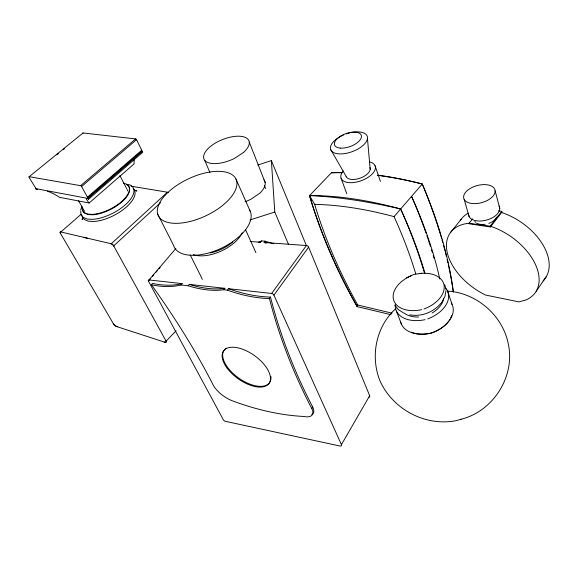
<?xml version="1.0" encoding="UTF-8"?>
<svg xmlns="http://www.w3.org/2000/svg" width="578" height="578" viewBox="0 0 578 578"><rect width="100%" height="100%" fill="white"/><g stroke="black" fill="none" stroke-linecap="round" stroke-linejoin="round"><path stroke-width="0.87" d="M117.226 326.743A4.992 1.835 45 0 1 113.758 324.359L60.423 233.331A2.211 0.853 47.4 0 1 60.719 231.93L111.265 243.757A2.334 0.961 46.6 0 1 113.7 245.881L166.182 341.316A5.245 2.037 44 0 1 164.239 342.024M80.682 210.154L81.924 206.209M445.92 290.705L444.952 296.391L442.329 301.456M82.437 218.383L82.141 219.626L82.929 217.277M341.808 172.627A410.835 239.292 43.8 0 0 334.041 172.685L331.396 172.786L309.541 195.588L314.685 204.374L316.166 209.279A1263.465 713.411 3.6 0 0 355.412 300.806L357.775 305.04L357.211 306.636L391.14 314.728M175.828 248.497L149.016 279.954A1.72 0.881 39.9 0 0 148.452 281.103L223.354 419.809A1.821 0.838 35.5 0 0 225.427 421.333L339.857 445.992A2.883 1.416 32 0 0 341.425 444.641L369.674 395.749L308.623 247.138A1.958 1.207 35.8 0 0 306.427 245.52L264.11 242.485L265.114 241.178A131.235 86.425 41.2 0 0 271.393 243.092M311.802 408.595L312.727 407.1C294.592 372.153 280.164 335.24 270.49 297.056A138.113 83.839 40.8 0 1 228.52 288.718L227.414 290.149L223.802 289.744A103.079 58.573 41.4 0 1 188.168 285.778L181.022 284.976A109.04 59.072 42.8 0 1 151.443 284.788A501.083 177.034 43.4 0 1 213.701 386.017A21.408 10.397 35.8 0 0 232.746 400.966A236.496 133.93 39.5 0 0 303.97 416.463A14.66 7.369 33.5 0 0 311.802 408.595C293.624 373.648 279.145 336.728 269.413 298.537L270.49 297.056M536.225 291.182L546.188 276.833M341.425 444.641L273.921 295.163L308.623 247.138M228.52 288.718L271.624 293.465L306.427 245.52M223.802 289.744L224.907 288.321A102.935 58.645 41.4 0 1 189.288 284.39L188.168 285.778M258.792 242.529A98.238 60.769 41.9 0 0 260.562 242.233L261.567 240.925L265.114 241.178M490.166 226.193L501.798 211.331L502.029 211.974L490.382 226.981L469.379 223.78L468.946 223.274L490.166 226.193L490.44 226.944M469.379 223.78L469.856 223.18A51.876 31.869 34.6 0 0 447.184 252.261A51.876 31.869 34.6 0 0 485.469 295.026L518.885 301.882L525.742 300.04A52.186 32.043 34.6 0 0 535.192 263.915A52.186 32.043 34.6 0 0 490.859 226.366M469.271 223.05L472.594 218.874M450.435 232.609L461.157 219.279M181.022 284.976L182.142 283.603L149.016 279.954M151.443 284.788L152.57 283.451A108.888 59.151 42.8 0 0 182.142 283.603M148.452 281.103L150.201 279.051M152.527 276.32L153.69 274.955M156.024 272.216L157.187 270.851M158.928 268.806L160.092 267.433M314.685 204.374L316.889 204.41A348.245 161.37 34.8 0 1 391.169 215.861L394.037 216.634L422.258 184.021L419.115 183.183A410.835 239.292 43.8 0 0 377.99 175.206M396.031 308.414C376.083 326.303 370.122 355.86 379.847 380.548C392.578 409.26 425.271 426.781 456.237 420.632L461.063 419.26L460.471 419.397C492.861 411.731 515.338 376.805 508.358 344.17C502.817 315.386 476.351 292.605 447.17 291.059M442.047 301.911C434.692 311.73 421.969 317.084 409.816 314.829M166.189 341.085L176.109 330.775M113.7 245.881L160.547 202.741M111.265 243.757L167.439 192.214A2.225 1.069 47.1 0 1 168.516 192.727M81.072 214.315L60.863 231.966A2.457 0.946 47.4 0 0 60.538 233.519M47.396 191.166A23.821 11.603 28.7 0 1 59.361 197.271L89.128 203.015L134.096 163.892A21.559 13.41 49.8 0 1 134.428 159.449M87.842 197.712L90.558 195.364M91.909 194.194L93.939 192.438M95.977 190.675L98.007 188.919M100.037 187.164L106.814 181.304M108.173 180.126L128.497 162.548M129.855 161.378L137.304 154.933M138.662 153.755L141.372 151.414A1.64 0.795 48.8 0 0 141.747 150.215L136.531 139.703A0.896 0.433 49.2 0 0 135.599 138.908L83.059 132.969L29.189 176.687A1.113 0.433 48.9 0 0 29.088 177.46L36.103 188.695M37.715 189.309A23.821 11.603 28.7 0 0 36.031 189.346L35.598 188.601L87.553 198.37L141.798 151.299M87.553 198.37A1.712 0.723 48 0 0 87.964 198.283L142.195 151.349L142.665 152.303L88.499 199.251A23.539 2.102 45.3 0 0 87.206 198.471M87.17 198.297A1.712 0.723 48 0 0 87.451 197.141L141.747 150.215M29.189 176.687L80.631 185.675L135.599 138.908M87.451 197.141L81.592 186.513L136.531 139.703M57.041 154.76L58.436 153.625M63.327 149.651L64.729 148.517M406.551 277.83L413.899 274.42L421.817 273.213M257.817 165.055L271.378 160.59L306.448 245.722M249.992 219.958L274.781 212.039L271.378 160.59M411.399 332.198A27.578 18.193 -17.9 0 0 430.299 333.325L432.568 332.668A27.549 18.178 -18.1 0 0 448.08 321.932M430.299 333.325L432.568 332.668M250.671 241.525L260.562 242.233M87.473 238.266L83.463 237.385M189.288 284.39L224.907 288.321M141.372 151.414L141.762 151.465A1.64 0.795 48.8 0 0 142.195 151.349M498.25 210.797L501.718 211.273M131.155 186.203L167.439 192.214M357.775 305.04L391.956 313.146M128.345 184.498L130.577 185.22A29.594 13.063 -27.3 0 1 125.397 204.735A29.594 13.063 -27.3 0 1 92.27 219.351L87.126 219.026L83.413 217.487A29.615 13.084 -27.3 0 1 80.833 211.18M123.193 183.06L126.452 184.115A26.321 11.546 -27.3 0 1 121.763 201.382A26.321 11.546 -27.3 0 1 92.35 214.373L87.82 214.106L84.554 212.776A26.342 11.567 -27.3 0 1 82.242 207.22M134.428 190.205L136.921 191.022L135.714 190.559M403.516 312.922L398.401 309.635L394.911 305.191M113.223 323.644L113.628 324.244A3.078 1.127 44.9 0 0 116.438 326.491L165.106 342.306A3.244 1.257 43.9 0 0 166.226 341.251L165.965 340.673M330.63 149.456L346.041 176.225M78.55 200.703L84.554 211.454M87.964 198.283L88.499 199.251M119.928 175.654L126.792 188.84M157.671 214.07L173.559 245.347A41.999 21.285 -25.3 0 0 221.013 248.359A41.999 21.285 -25.3 0 0 249.407 209.814M190.213 254.927L201.664 277.866A29.926 16.242 -25.4 0 0 202.343 279.42M394.037 216.634L396.515 222.104A376.314 173.776 48 0 1 415.777 273.965M245.383 229.358L255.91 252.702M236.026 179.166A42.945 20.44 -25.2 0 1 185.039 222.523A42.945 20.44 -25.2 0 1 170.279 190.343A42.945 20.44 -25.2 0 1 236.026 179.166L250.173 211.201M204.691 160.308L209.93 172.54M274.781 212.039L288.516 244.4M377.29 175.293A348.52 171.001 34.1 0 1 422.258 184.021L424.743 190.003A435.639 206.816 49 0 1 440.559 234.943M264.377 185.408L265.591 188.479M249.248 142.051L265.165 182.518M396.421 311.13L401.544 324.475M341.034 178.14L346.764 193.673M375.086 165.763L380.469 181.492M447.473 290.828L452.061 304.447M464.17 199.403L469.134 216.62M495.129 190.848A16.17 8.829 -15.2 0 1 471.995 203.507A16.17 8.829 -15.2 0 1 470.969 188.031A16.17 8.829 -15.2 0 1 495.129 190.848L499.753 208.29M444.757 284.578L445.905 289.303M367.456 138.518L370.18 169.231M451.252 302.98A28.936 19.067 -18.2 0 1 432.568 332.523M445.638 288.003A29.254 18.922 -18.4 0 1 427.662 318.911M419.332 273.575A28.069 17.925 -18.6 0 1 444.121 285.676A28.069 17.925 -18.6 0 1 424.021 308.977M451.541 315.624A27.549 18.178 -18.1 0 1 450.667 317.813M449.894 319.273A27.549 18.178 -18.1 0 1 448.99 320.703M421.709 309.656A28.098 17.947 -18.4 0 1 393.661 300.141A28.098 17.947 -18.4 0 1 410.98 275.843M425.076 319.663A29.283 18.937 -18.2 0 1 395.222 304.671M430.018 333.26A28.972 19.081 -18 0 1 400.503 321.325M418.544 316.997A24.211 15.657 -18.2 0 1 404.21 313.052M443.586 298.313A24.182 15.642 -18.4 0 1 432.077 313.023M496.473 217.169A11.423 6.466 -14.7 0 1 491.466 222.198M490.83 222.53A11.423 6.466 -14.7 0 1 488.778 223.383M485.144 224.293A11.423 6.466 -14.7 0 1 476.568 223.079M475.564 222.27A11.423 6.466 -14.7 0 1 474.856 221.316M501.581 212.509A51.587 32.419 34.2 0 1 542.655 244.364A51.587 32.419 34.2 0 1 543.031 280.922M499.052 206.05A15.974 8.966 -14.9 0 1 486.64 220.052A15.974 8.966 -14.9 0 1 468.541 214.366M460.225 220.666A51.276 32.245 34.2 0 1 468.064 213.239M351.186 132.55A19.457 9.349 -20.1 0 1 365.209 143.171A19.457 9.349 -20.1 0 1 334.619 153.033A19.457 9.349 -20.1 0 1 343.325 135.086M346.417 133.872A19.457 9.349 -20.1 0 1 349.611 132.918M369.501 161.891A18.12 9.19 -19.9 0 1 371.791 174.426A18.12 9.19 -19.9 0 1 348.281 182.554A18.12 9.19 -19.9 0 1 343.303 170.951M370.007 167.606A12.738 6.459 -19.9 0 1 360.304 178.082A12.738 6.459 -19.9 0 1 346.07 176.312M440.804 235.773A435.639 206.816 49 0 1 441.541 238.259M442.018 239.906A435.639 206.816 49 0 1 442.712 242.377M443.622 245.643A435.639 206.816 49 0 1 445.017 250.91M445.465 252.651A435.639 206.816 49 0 1 446.324 256.119M447.155 259.551A435.639 206.816 49 0 1 447.943 262.968M448.318 264.659A435.639 206.816 49 0 1 448.687 266.35M448.875 267.195A435.639 206.816 49 0 1 453.304 292.128M422.258 184.021A403.162 193.883 48.8 0 1 453.296 291.507M331.396 172.786A348.52 171.001 34.1 0 1 342.284 172.685M439.757 278.943A379.284 181.124 48.2 0 0 411.565 196.361A406.833 190.827 48.7 0 1 420.329 217.639M424.982 273.416A382.78 178.103 48.1 0 0 400.633 208.983L397.252 208.196A381.848 126.185 25.6 0 0 311.976 195.682L309.541 195.588L311.188 201.043A1923.085 957.789 -2.5 0 0 354.61 301.998L357.211 306.636A1299.243 732.955 3 0 1 309.541 195.588A355.412 165.864 34.7 0 1 400.633 208.983L403.372 215.117A411.847 186.47 48.8 0 1 424.606 273.531M420.64 218.441A406.833 190.827 48.7 0 1 424.216 228.028M424.527 228.888A406.833 190.827 48.7 0 1 426.037 233.158M426.911 235.701A406.833 190.827 48.7 0 1 427.771 238.237M428.052 239.082A406.833 190.827 48.7 0 1 430.487 246.604M431.513 249.913A406.833 190.827 48.7 0 1 432.257 252.384M433.218 255.657A406.833 190.827 48.7 0 1 433.919 258.091M232.739 242.009A27.592 14.183 -25.3 0 1 210.327 252.947M266.205 243.157A131.423 86.36 41.2 0 1 264.11 242.485M261.567 240.925A106.208 88.716 24.9 0 1 258.171 242.334M273.835 243.75A131.235 86.425 41.2 0 1 272.094 243.28M369.674 395.749A2.76 1.481 31.3 0 1 369.154 397.158M269.413 298.537A138.315 83.752 40.8 0 1 227.414 290.149M312.727 407.1A14.638 7.377 33.5 0 1 311.817 414.57M270.901 376.386A27.925 14.19 35.6 0 1 243.634 381.198A27.925 14.19 35.6 0 1 224.091 350.21M224.553 349.632A27.925 14.19 35.6 0 1 226.301 348.151M271.624 293.465A2.045 1.163 36.1 0 1 273.921 295.163M242.225 232.724A30.576 15.714 -25.3 0 1 220.601 251.322A30.576 15.714 -25.3 0 1 193.247 254.558M263.944 179.707A23.929 11.733 -22.3 0 1 259.695 193.283L250.953 199.222A23.922 11.733 -22.3 0 1 245.072 201.7M82.481 207.639A26.328 11.574 -27.3 0 0 84.793 213.203L88.058 214.532L92.581 214.806A26.313 11.553 -27.3 0 0 121.994 201.809A26.313 11.553 -27.3 0 0 126.676 184.541M82.025 215.543A29.572 13.128 -27.4 0 0 84.612 219.618L88.326 221.172L93.47 221.504A29.55 13.106 -27.4 0 0 125.231 208.037A29.55 13.106 -27.4 0 0 133.178 188.45M111.106 243.714A2.594 1.069 46.6 0 1 113.808 246.084M89.128 203.015A23.539 2.102 45.3 0 1 86.303 198.666M82.892 133.764A1.062 0.484 49.8 0 1 83.059 132.969M80.631 185.675A0.932 0.397 48.4 0 1 81.592 186.513M127.189 189.613A23.958 10.556 -27.3 0 1 127.673 190.913M243.396 152.541L234.336 158.488A24.587 11.119 -22.3 0 1 205.992 161.537A24.587 11.119 -22.3 0 1 213.918 143.929A24.594 11.127 -22.3 0 1 243.873 136.892A24.594 11.127 -22.3 0 1 243.396 152.541M340.298 148.105A14.204 6.792 -20.1 0 0 361.423 136.95A14.204 6.792 -20.1 0 0 342.031 135.324A14.204 6.792 -20.1 0 0 340.298 148.105M227.132 368.15A27.946 14.175 35.6 0 0 268.64 383.929A27.946 14.175 35.6 0 0 243.136 349.437A27.946 14.175 35.6 0 0 227.132 368.15"/></g></svg>
